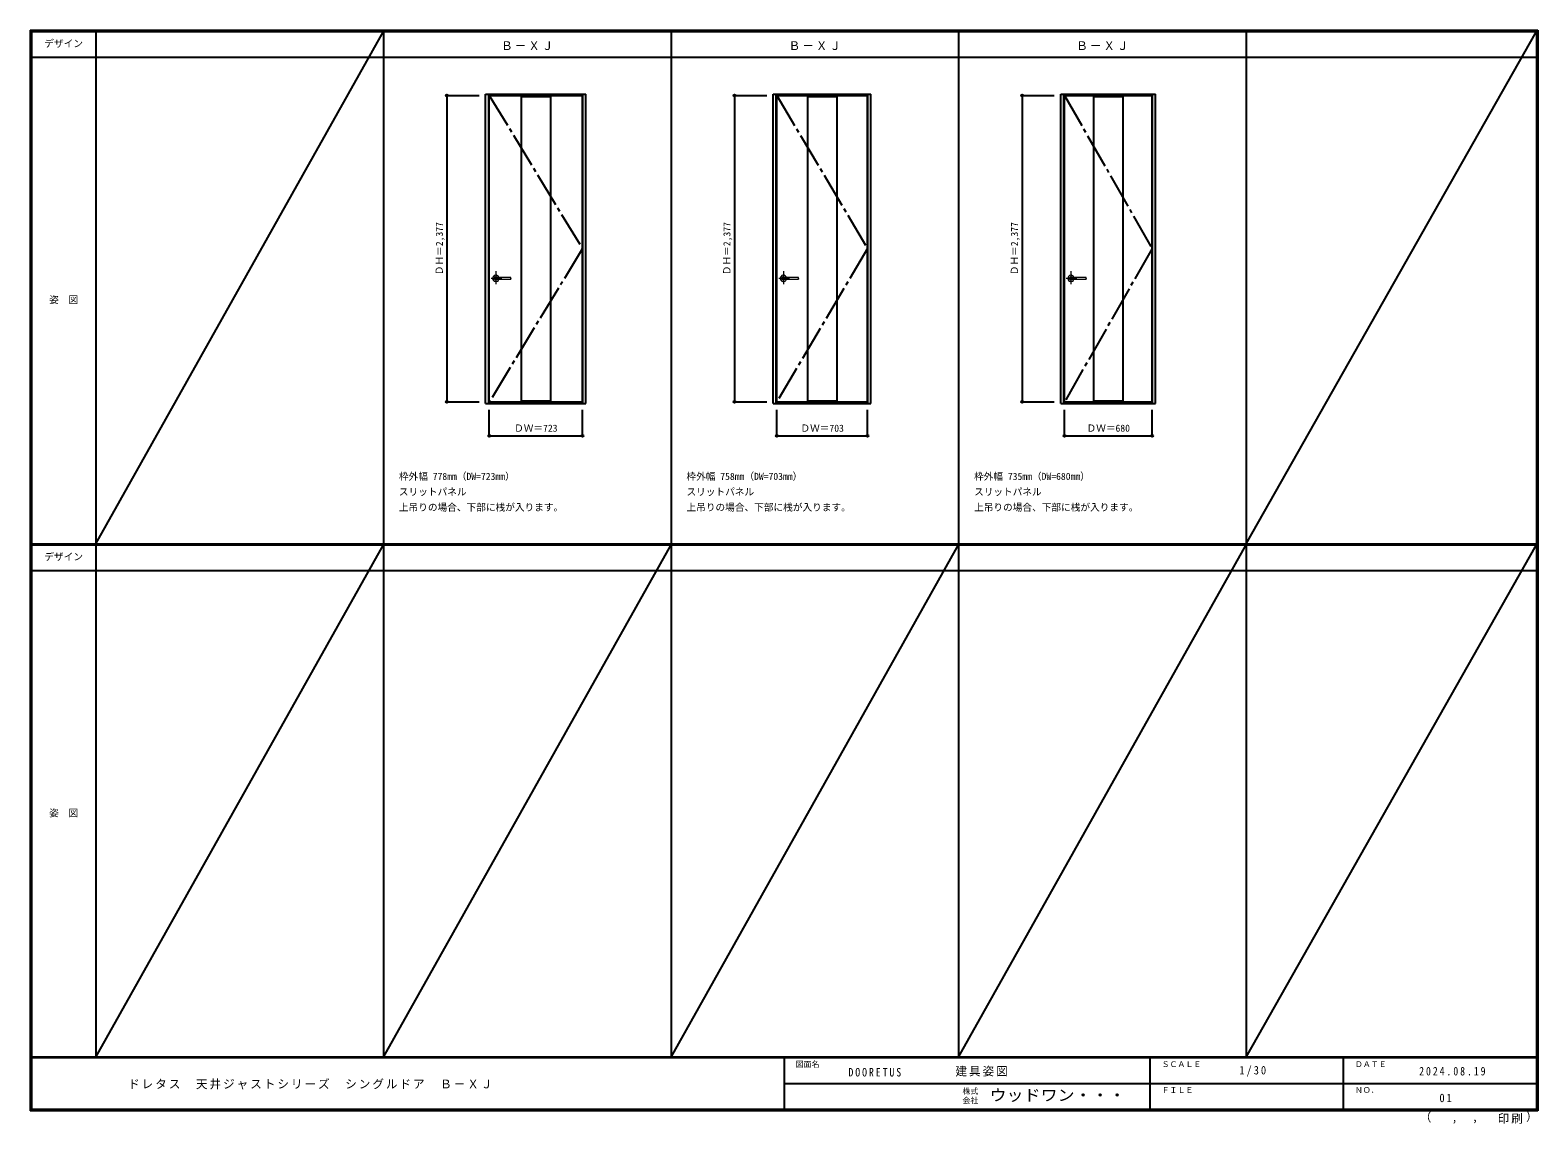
# Model space of a CAD drawing. Units: millimetres, scale not verified. Extents: x -6000 to 5700, y -4307 to 4175.
import ezdxf
from ezdxf.enums import TextEntityAlignment as Align

# ---------------------------------------------------------------- set-up
doc = ezdxf.new("R2010")
doc.units = ezdxf.units.MM
doc.header["$LTSCALE"] = 30
doc.header["$PDMODE"] = 32
doc.header["$PDSIZE"] = 15
doc.linetypes.add('CHAIN1', pattern=[8, 5, -1, 1, -1])
doc.linetypes.add('CHAIN2', pattern=[12, 9, -1, 1, -1])
for name, color, linetype in [('0-2_扉', 3, 'Continuous'), ('0-3_仕上げ', 7, 'Continuous'), ('0-4_枠', 3, 'Continuous'), ('0-7', 7, 'CHAIN2'), ('0-A_文字', 7, 'Continuous'), ('0-B_寸法', 7, 'Continuous'), ('F-1_枠', 6, 'Continuous'), ('F-A_文字', 7, 'Continuous')]:
    doc.layers.add(name, color=color, linetype=linetype)
doc.layers.add('0-5_レバー', color=7, linetype='Continuous', lineweight=18)
doc.styles.add('ＭＳ ゴシック', font='')
doc.styles.get('ＭＳ ゴシック').set_extended_font_data('MS Gothic')

msp = doc.modelspace()

# ---------------------------------------------------------------- linework, layer by layer
at = {"layer": '0-2_扉'}
for p, q in [((-2436.8, 3669.25), (-1713.8, 3669.25)), ((-2436.8, 1292.25), (-2436.8, 3669.25)), ((-1713.8, 1292.25), (-1713.8, 3669.25)), ((-205.2, 3669.25), (497.8, 3669.25)), ((-205.2, 1292.25), (-205.2, 3669.25)), ((497.8, 1292.25), (497.8, 3669.25)), ((2026.4, 1292.25), (2026.4, 3669.25)), ((2026.4, 3669.25), (2706.4, 3669.25)), ((-2436.8, 1292.25), (-1713.8, 1292.25)), ((-205.2, 1292.25), (497.8, 1292.25))]:
    msp.add_line(p, q, dxfattribs=at)
msp.add_lwpolyline([(2026.4, 1292.25), (2706.4, 1292.25), (2706.4, 3669.25)], dxfattribs=at)
at = {"layer": '0-3_仕上げ', "color": 3}
for p, q in [((-2189.3, 3669.25), (-2189.3, 1292.25)), ((-1961.3, 3669.25), (-1961.3, 1292.25)), ((32.3, 3669.25), (32.3, 1292.25)), ((260.3, 3669.25), (260.3, 1292.25)), ((2252.4, 3669.25), (2252.4, 1292.25)), ((2480.4, 3669.25), (2480.4, 1292.25))]:
    msp.add_line(p, q, dxfattribs=at)
at = {"layer": '0-3_仕上げ'}
for p, q in [((-2189.3, 3661.25), (-1961.3, 3661.25)), ((32.3, 3661.25), (260.3, 3661.25)), ((2252.4, 3661.25), (2480.4, 3661.25)), ((-2189.3, 1300.25), (-1961.3, 1300.25)), ((32.3, 1300.25), (260.3, 1300.25)), ((2252.4, 1300.25), (2480.4, 1300.25))]:
    msp.add_line(p, q, dxfattribs=at)
at = {"layer": '0-4_枠'}
for p, q in [((-2465.8, 1279.25), (-2465.8, 3679.25)), ((-2465.8, 3679.25), (-1687.8, 3679.25)), ((-2441.8, 1279.25), (-2441.8, 3679.25)), ((-1711.8, 1279.25), (-1711.8, 3679.25)), ((-1687.8, 1279.25), (-1687.8, 3679.25)), ((-234.2, 1279.25), (-234.2, 3679.25)), ((-234.2, 3679.25), (523.8, 3679.25)), ((-210.2, 1279.25), (-210.2, 3679.25)), ((499.8, 1279.25), (499.8, 3679.25)), ((523.8, 1279.25), (523.8, 3679.25)), ((1997.4, 1279.25), (1997.4, 3679.25)), ((1997.4, 3679.25), (2732.4, 3679.25)), ((2021.4, 1279.25), (2021.4, 3679.25)), ((2708.4, 1279.25), (2708.4, 3679.25)), ((2732.4, 1279.25), (2732.4, 3679.25)), ((-2465.8, 1279.25), (-1687.8, 1279.25)), ((-234.2, 1279.25), (523.8, 1279.25)), ((1997.4, 1279.25), (2732.4, 1279.25))]:
    msp.add_line(p, q, dxfattribs=at)
at = {"layer": '0-5_レバー', "color": 4, "linetype": 'CHAIN1'}
for p, q in [((-2339.5, 2249.75), (-2422.52, 2249.75)), ((-2386.3, 2306.21), (-2386.3, 2206.36)), ((-107.9, 2249.75), (-190.92, 2249.75)), ((-154.7, 2306.21), (-154.7, 2206.36)), ((2123.7, 2249.75), (2040.68, 2249.75)), ((2076.9, 2306.21), (2076.9, 2206.36))]:
    msp.add_line(p, q, dxfattribs=at)
at = {"layer": '0-5_レバー'}
for p, q in [((-2269.3, 2249.75), (-2269.3, 2255.24)), ((-2269.3, 2249.75), (-2269.3, 2244.25)), ((-37.7, 2249.75), (-37.7, 2255.24)), ((-37.7, 2249.75), (-37.7, 2244.25)), ((2193.9, 2249.75), (2193.9, 2255.24)), ((2193.9, 2249.75), (2193.9, 2244.25))]:
    msp.add_line(p, q, dxfattribs=at)
for points in [[(-2376.34, 2256.74), (-2377.11, 2257.53), (-2379.08, 2258.9), (-2381.32, 2259.91), (-2383.76, 2260.54), (-2386.3, 2260.75), (-2388.84, 2260.54), (-2391.27, 2259.91), (-2393.52, 2258.9), (-2395.49, 2257.53), (-2397.11, 2255.86), (-2398.31, 2253.96), (-2399.05, 2251.9), (-2399.3, 2249.75), (-2399.05, 2247.6), (-2398.31, 2245.54), (-2397.11, 2243.64), (-2395.49, 2241.97), (-2393.52, 2240.6), (-2391.27, 2239.59), (-2388.84, 2238.96), (-2386.3, 2238.75), (-2383.76, 2238.96), (-2381.32, 2239.59), (-2379.08, 2240.6), (-2377.11, 2241.97), (-2376.34, 2242.76)], [(-2270.8, 2256.75), (-2280.53, 2256.75), (-2290.71, 2256.75), (-2300.31, 2256.75), (-2309.3, 2256.75), (-2317.71, 2256.75), (-2325.52, 2256.75), (-2332.34, 2256.75), (-2338.64, 2256.75), (-2344.4, 2256.75), (-2349.65, 2256.75), (-2354.44, 2256.75), (-2359.09, 2256.75), (-2363.3, 2256.75), (-2367.05, 2256.75), (-2369.05, 2256.75), (-2370.9, 2256.75), (-2372.91, 2256.74), (-2375.32, 2256.74), (-2376.81, 2256.74), (-2378.35, 2256.74), (-2379.87, 2256.74), (-2380.97, 2256.74), (-2381.43, 2256.74), (-2381.43, 2256.73)], [(-2381.28, 2242.76), (-2381.15, 2242.76), (-2380.71, 2242.76), (-2379.98, 2242.76), (-2378.97, 2242.76), (-2377.71, 2242.76), (-2376.36, 2242.76), (-2373.5, 2242.76), (-2370.52, 2242.75), (-2367.5, 2242.75), (-2364.46, 2242.75), (-2361.39, 2242.75), (-2358.31, 2242.75), (-2354.31, 2242.75), (-2349.9, 2242.75), (-2344.93, 2242.75), (-2339.4, 2242.75), (-2333.31, 2242.75), (-2326.66, 2242.75), (-2319.45, 2242.75), (-2310.86, 2242.75), (-2301.6, 2242.75), (-2291.66, 2242.75), (-2281.05, 2242.75), (-2270.8, 2242.75)], [(-2270.8, 2256.75), (-2279.87, 2256.75), (-2280.28, 2256.75)], [(-144.74, 2256.74), (-145.51, 2257.53), (-147.48, 2258.9), (-149.72, 2259.91), (-152.16, 2260.54), (-154.7, 2260.75), (-157.24, 2260.54), (-159.67, 2259.91), (-161.92, 2258.9), (-163.89, 2257.53), (-165.51, 2255.86), (-166.71, 2253.96), (-167.45, 2251.9), (-167.7, 2249.75), (-167.45, 2247.6), (-166.71, 2245.54), (-165.51, 2243.64), (-163.89, 2241.97), (-161.92, 2240.6), (-159.67, 2239.59), (-157.24, 2238.96), (-154.7, 2238.75), (-152.16, 2238.96), (-149.72, 2239.59), (-147.48, 2240.6), (-145.51, 2241.97), (-144.74, 2242.76)], [(-39.2, 2256.75), (-48.93, 2256.75), (-59.11, 2256.75), (-68.71, 2256.75), (-77.7, 2256.75), (-86.11, 2256.75), (-93.92, 2256.75), (-100.74, 2256.75), (-107.04, 2256.75), (-112.8, 2256.75), (-118.05, 2256.75), (-122.84, 2256.75), (-127.49, 2256.75), (-131.7, 2256.75), (-135.45, 2256.75), (-137.45, 2256.75), (-139.3, 2256.75), (-141.31, 2256.74), (-143.72, 2256.74), (-145.21, 2256.74), (-146.75, 2256.74), (-148.27, 2256.74), (-149.37, 2256.74), (-149.83, 2256.74), (-149.83, 2256.73)], [(-149.68, 2242.76), (-149.55, 2242.76), (-149.11, 2242.76), (-148.39, 2242.76), (-147.37, 2242.76), (-146.11, 2242.76), (-144.76, 2242.76), (-141.9, 2242.76), (-138.92, 2242.75), (-135.9, 2242.75), (-132.86, 2242.75), (-129.79, 2242.75), (-126.71, 2242.75), (-122.71, 2242.75), (-118.3, 2242.75), (-113.33, 2242.75), (-107.8, 2242.75), (-101.71, 2242.75), (-95.06, 2242.75), (-87.85, 2242.75), (-79.26, 2242.75), (-70, 2242.75), (-60.06, 2242.75), (-49.45, 2242.75), (-39.2, 2242.75)], [(-39.2, 2256.75), (-48.28, 2256.75), (-48.68, 2256.75)], [(2086.86, 2256.74), (2086.09, 2257.53), (2084.12, 2258.9), (2081.88, 2259.91), (2079.44, 2260.54), (2076.9, 2260.75), (2074.36, 2260.54), (2071.93, 2259.91), (2069.68, 2258.9), (2067.71, 2257.53), (2066.09, 2255.86), (2064.89, 2253.96), (2064.15, 2251.9), (2063.9, 2249.75), (2064.15, 2247.6), (2064.89, 2245.54), (2066.09, 2243.64), (2067.71, 2241.97), (2069.68, 2240.6), (2071.93, 2239.59), (2074.36, 2238.96), (2076.9, 2238.75), (2079.44, 2238.96), (2081.88, 2239.59), (2084.12, 2240.6), (2086.09, 2241.97), (2086.86, 2242.76)], [(2192.4, 2256.75), (2182.67, 2256.75), (2172.49, 2256.75), (2162.89, 2256.75), (2153.9, 2256.75), (2145.49, 2256.75), (2137.68, 2256.75), (2130.86, 2256.75), (2124.56, 2256.75), (2118.8, 2256.75), (2113.55, 2256.75), (2108.76, 2256.75), (2104.11, 2256.75), (2099.9, 2256.75), (2096.15, 2256.75), (2094.15, 2256.75), (2092.3, 2256.75), (2090.29, 2256.74), (2087.88, 2256.74), (2086.39, 2256.74), (2084.85, 2256.74), (2083.33, 2256.74), (2082.23, 2256.74), (2081.77, 2256.74), (2081.77, 2256.73)], [(2081.92, 2242.76), (2082.05, 2242.76), (2082.49, 2242.76), (2083.21, 2242.76), (2084.23, 2242.76), (2085.49, 2242.76), (2086.84, 2242.76), (2089.7, 2242.76), (2092.68, 2242.75), (2095.7, 2242.75), (2098.74, 2242.75), (2101.81, 2242.75), (2104.89, 2242.75), (2108.89, 2242.75), (2113.3, 2242.75), (2118.27, 2242.75), (2123.8, 2242.75), (2129.89, 2242.75), (2136.54, 2242.75), (2143.75, 2242.75), (2152.34, 2242.75), (2161.6, 2242.75), (2171.54, 2242.75), (2182.15, 2242.75), (2192.4, 2242.75)], [(2192.4, 2256.75), (2183.32, 2256.75), (2182.92, 2256.75)]]:
    msp.add_lwpolyline(points, dxfattribs=at)
for centre, radius, start, end in [((-2386.3, 2249.75), 24.55, 16.59952, 343.36736), ((-2270.8, 2255.25), 1.5, 0.00847, 89.9163), ((-2270.8, 2255.25), 1.5, 360, 90.17419), ((-2270.8, 2244.25), 1.5, 270.16419, 0), ((-2270.8, 2244.25), 1.5, 269.91059, 359.99153), ((-154.7, 2249.75), 24.55, 16.59952, 343.36736), ((-39.2, 2255.25), 1.5, 0.00847, 89.9163), ((-39.2, 2255.25), 1.5, 360, 90.17419), ((-39.2, 2244.25), 1.5, 270.16419, 0), ((-39.2, 2244.25), 1.5, 269.91059, 359.99153), ((2076.9, 2249.75), 24.55, 16.59952, 343.36736), ((2192.4, 2255.25), 1.5, 0.00847, 89.9163), ((2192.4, 2255.25), 1.5, 360, 90.17419), ((2192.4, 2244.25), 1.5, 270.16419, 0), ((2192.4, 2244.25), 1.5, 269.91059, 359.99153)]:
    msp.add_arc(centre, radius, start, end, dxfattribs=at)
at = {"layer": '0-7'}
for p, q in [((-205.2, 3669.25), (497.8, 2480.75)), ((2026.4, 3669.25), (2706.4, 2480.75)), ((497.8, 2480.75), (-205.2, 1292.25)), ((2706.4, 2480.75), (2026.4, 1292.25))]:
    msp.add_line(p, q, dxfattribs=at)
msp.add_lwpolyline([(-2436.8, 3669.25), (-1713.8, 2480.75), (-2436.8, 1292.25)], dxfattribs=at)
at = {"layer": '0-B_寸法', "color": 4}
for p, q in [((-2765.8, 3669.25), (-2515.8, 3669.25)), ((-2765.8, 3669.25), (-2765.8, 1292.25)), ((-534.2, 3669.25), (-284.2, 3669.25)), ((-534.2, 3669.25), (-534.2, 1292.25)), ((1697.4, 3669.25), (1947.4, 3669.25)), ((1697.4, 3669.25), (1697.4, 1292.25)), ((-2765.8, 1292.25), (-2515.8, 1292.25)), ((-534.2, 1292.25), (-284.2, 1292.25)), ((1697.4, 1292.25), (1947.4, 1292.25)), ((-2436.8, 1029.25), (-2436.8, 1229.25)), ((-1713.8, 1029.25), (-1713.8, 1229.25)), ((-205.2, 1029.25), (-205.2, 1229.25)), ((497.8, 1029.25), (497.8, 1229.25)), ((2026.4, 1029.25), (2026.4, 1229.25)), ((2706.4, 1029.25), (2706.4, 1229.25)), ((-2436.8, 1029.25), (-1713.8, 1029.25)), ((-205.2, 1029.25), (497.8, 1029.25)), ((2026.4, 1029.25), (2706.4, 1029.25))]:
    msp.add_line(p, q, dxfattribs=at)
at = {"layer": '0-B_寸法'}
for p in [(-2765.8, 3669.25), (-534.2, 3669.25), (1697.4, 3669.25), (-2765.8, 1292.25), (-534.2, 1292.25), (1697.4, 1292.25), (-2436.8, 1029.25), (-1713.8, 1029.25), (-205.2, 1029.25), (497.8, 1029.25), (2026.4, 1029.25), (2706.4, 1029.25)]:
    msp.add_point(p, dxfattribs=at)
at = {"layer": 'F-1_枠'}
for p, q in [((-6000, 4175), (5700, 4175)), ((-6000, 4175), (-6000, -4205)), ((-6000, 4170), (5700, 4170)), ((-6000, 4165), (5700, 4165)), ((-5995, 4175), (-5995, -4205)), ((-5990, 4175), (-5990, -4205)), ((-5490, 4175), (-5490, -3790)), ((-3258.4, 4175), (-3258.4, -3790)), ((-1026.8, 4175), (-1026.8, -3790)), ((1204.8, 4175), (1204.8, -3790)), ((3436.4, 4175), (3436.4, -3790)), ((5690, 4175), (5690, -4205)), ((5695, 4175), (5695, -4205)), ((5700, 4175), (5700, -4205)), ((-6000, 3965), (5700, 3965)), ((-6000, 190.5), (5700, 190.5)), ((-6000, 187.5), (5700, 187.5)), ((-6000, 184.5), (5700, 184.5)), ((-6000, -15.5), (5700, -15.5)), ((5700, -3790), (-6000, -3790)), ((5700, -3795), (-6000, -3795)), ((-150, -3795), (-150, -4195)), ((2690, -3795), (2690, -4195)), ((4190, -3795), (4190, -4195)), ((-150, -3995), (5690, -3995.01)), ((5700, -4195), (-6000, -4195)), ((5700, -4200), (-6000, -4200)), ((5700, -4205), (-6000, -4205))]:
    msp.add_line(p, q, dxfattribs=at)
at = {"layer": 'F-A_文字'}
for p, q in [((-5490, 190.5), (-3258.4, 4165)), ((3436.4, 190.5), (5690, 4165)), ((-5490, -3790), (-3258.4, 184.5)), ((-3258.4, -3790), (-1026.8, 184.5)), ((-1026.8, -3790), (1204.8, 184.5)), ((1204.8, -3790), (3436.4, 184.5)), ((3436.4, -3790), (5690, 184.5))]:
    msp.add_line(p, q, dxfattribs=at)

# ---------------------------------------------------------------- texts
at = {"layer": '0-A_文字', "style": 'ＭＳ ゴシック'}
for s, p in [('枠外幅 778mm（DW=723mm）', (-3138.4, 670.5)), ('枠外幅 758mm（DW=703mm）', (-906.8, 670.5)), ('枠外幅 735mm（DW=680mm）', (1324.8, 670.5)), ('スリットパネル', (-3138.4, 550.5)), ('スリットパネル', (-906.8, 550.5)), ('スリットパネル', (1324.8, 550.5)), ('上吊りの場合、下部に桟が入ります。', (-3138.4, 430.5)), ('上吊りの場合、下部に桟が入ります。', (-906.8, 430.5)), ('上吊りの場合、下部に桟が入ります。', (1324.8, 430.5))]:
    msp.add_text(s, height=54.99, dxfattribs=at).set_placement(p, align=Align.BOTTOM_LEFT)
at = {"layer": '0-A_文字', "char_height": 65.98, "attachment_point": 7, "style": 'ＭＳ ゴシック'}
for insert in [(-2345.1, 4020), (-113.5, 4020), (2118.1, 4020)]:
    msp.add_mtext('\\T1.17;Ｂ－ＸＪ', dxfattribs=dict(at, insert=insert))
at = {"layer": '0-B_寸法', "style": 'ＭＳ ゴシック'}
for p in [(-2780.8, 2274.5), (-549.2, 2274.5), (1682.4, 2274.5)]:
    msp.add_text('ＤＨ＝2,377', height=54.99, rotation=90, dxfattribs=at).set_placement(p, align=Align.BOTTOM_LEFT)
for s, p in [('ＤＷ＝723', (-2244.55, 1044.25)), ('ＤＷ＝703', (-22.45, 1044.25)), ('ＤＷ＝680', (2197.65, 1044.25))]:
    msp.add_text(s, height=54.99, dxfattribs=at).set_placement(p, align=Align.BOTTOM_LEFT)
at = {"layer": 'F-A_文字', "style": 'ＭＳ ゴシック'}
for s, height, p in [('デザイン', 54.99, (-5890, 4027.5)), ('姿\u3000図', 54.99, (-5852.5, 2040.25)), ('デザイン', 54.99, (-5890, 47)), ('姿\u3000図', 54.99, (-5852.5, -1940.25)), ('図面名', 43.99, (-60, -3880)), ('ＳＣＡＬＥ', 43.99, (2780, -3880)), ('ＤＡＴＥ', 43.99, (4280, -3880)), ('株式', 43.99, (1235, -4089)), ('ＦＩＬＥ', 43.99, (2780, -4080)), ('ＮＯ．', 43.99, (4280, -4080)), ('会社', 43.99, (1235, -4161)), ('（', 65.98, (4784.03, -4308.31)), ('）', 65.98, (5608.4, -4304.13)), (',', 65.98, (5031.28, -4308.31)), (',', 65.98, (5190.2, -4305.53))]:
    msp.add_text(s, height=height, dxfattribs=at).set_placement(p, align=Align.BOTTOM_LEFT)
at = {"layer": 'F-A_文字', "style": 'ＭＳ ゴシック', "width": 1.1}
msp.add_text('ウッドワン・・・', height=87.98, dxfattribs=at).set_placement((1445, -4155), align=Align.BOTTOM_LEFT)
at = {"layer": 'F-A_文字', "char_height": 65.98, "attachment_point": 7, "style": 'ＭＳ ゴシック'}
for s, insert in [('\\T1.17;建具姿図', (1180.42, -3940)), ('\\T1.38;\\W0.9;1/30', (3383.75, -3940)), ('\\T1.17;ドレタス\u3000天井ジャストシリーズ\u3000シングルドア\u3000Ｂ－ＸＪ', (-5240, -4040)), ('\\T1.39;\\W0.85;DOORETUS', (350, -3940.79)), ('\\T1.39;\\W0.85;2024.08.19', (4778.75, -3932.5)), ('\\T1.36;\\W0.9;01', (4936.25, -4140)), ('\\T1.17;印刷', (5388.15, -4306.92))]:
    msp.add_mtext(s, dxfattribs=dict(at, insert=insert))

doc.saveas('drawing.dxf')
